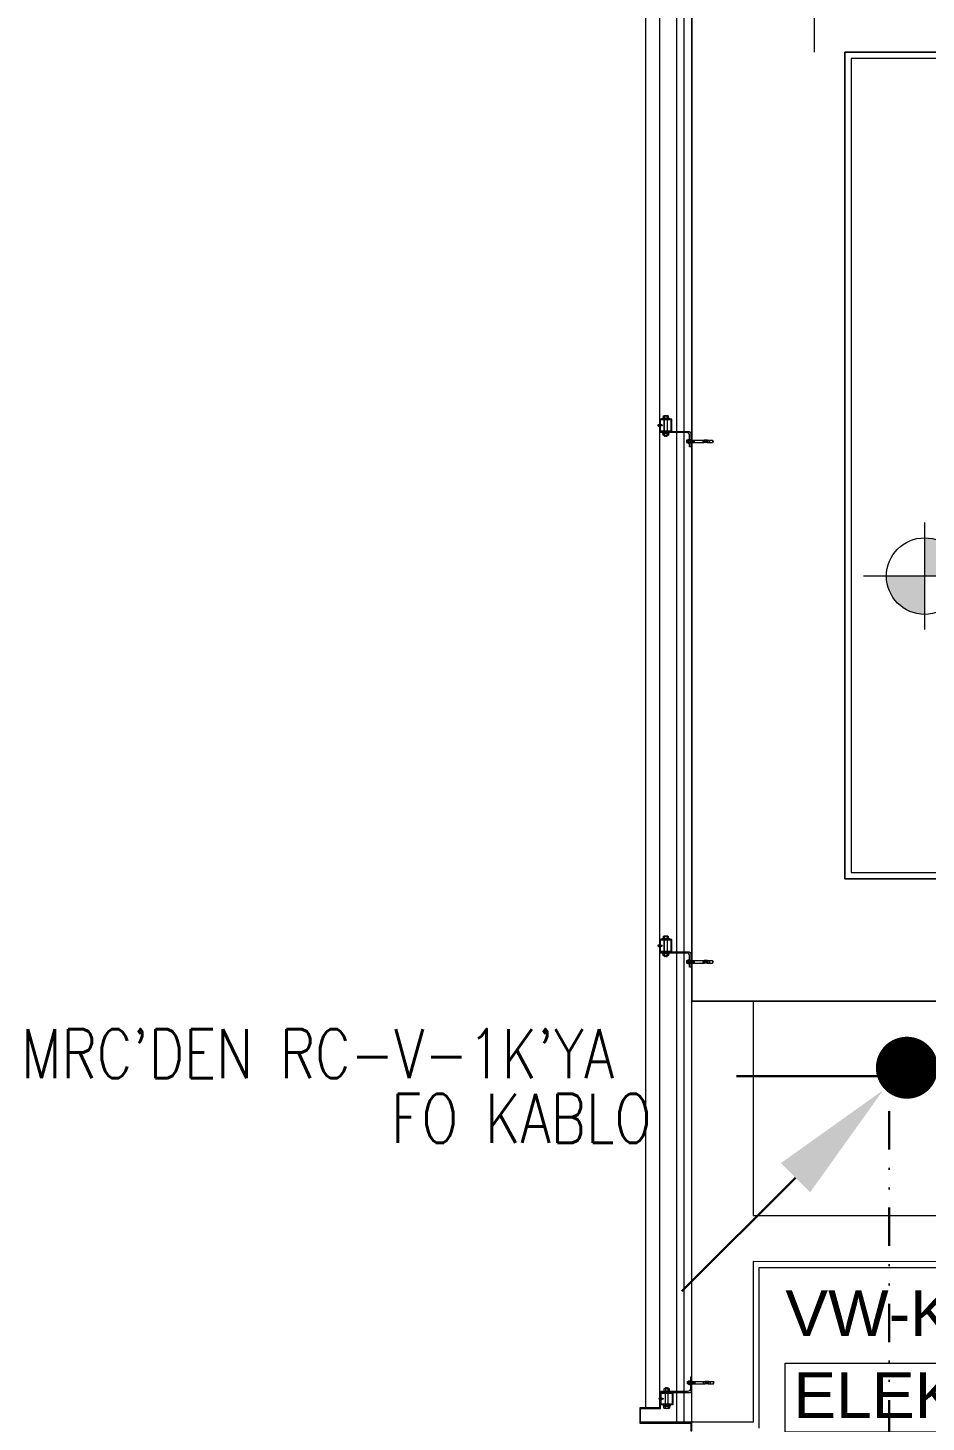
# Model space of a CAD drawing. Extents: x -1073 to 35213, y -1180 to 6950.
# Drawn here: x 16584.1 to 16877.3, y 3405 to 3860.5 of the extents above; entities that cross this region are included whole.
import ezdxf
from ezdxf.enums import TextEntityAlignment as Align

# ---------------------------------------------------------------- set-up
doc = ezdxf.new("R2010")
doc.units = 0
doc.header["$LTSCALE"] = 25
doc.linetypes.add('DIVIDE2', pattern=[0.625, 0.25, -0.125, 0, -0.125, 0, -0.125])
doc.layers.get('0').update_dxf_attribs({"color": 9, "lineweight": 9})
for name, color, linetype, lineweight in [('00', 9, 'Continuous', 9), ('01', 9, 'Continuous', 9), ('06D', 9, 'Continuous', 9), ('10', 9, 'Continuous', 9), ('10A', 9, 'Continuous', 9), ('14', 9, 'Continuous', 9), ('21', 9, 'Continuous', 9), ('21_MAHAL', 9, 'Continuous', 9), ('24', 9, 'Continuous', 9), ('33', 9, 'BATTING', 9), ('E-AŞAĞIDAN GELİP YUKARIYA GİDEN HAT', 7, 'Continuous', 30), ('E-KABLO', 7, 'Continuous', 30), ('E-YAZI', 7, 'Continuous', 30)]:
    doc.layers.add(name, color=color, linetype=linetype, lineweight=lineweight)
doc.styles.add('Arial', font='arial.ttf', dxfattribs={"height": 2.5})
doc.styles.add('E-YAZI', font='txttw.shx')
doc.styles.add('MuuM_TEXT-STANDART', font='ARIALN.TTF')
doc.linetypes.add('BATTING', pattern='A,0.0001,-0.1,[134,ltypeshp.shx,S=0.1,R=0,X=-0.1,Y=0],-0.2,[134,ltypeshp.shx,S=0.1,R=180,X=0.1,Y=0],-0.1', length=0.4001)

# ---------------------------------------------------------------- blocks, each defined once
blk = doc.blocks.new('0_elevationtarget-p')
h = blk.add_hatch(color=256)
h.paths.add_polyline_path([(2.5, 0, 0.414214), (0, 2.5), (0, 0)])
h.paths.add_polyline_path([(0, 0), (-2.5, 0, 0.414214), (0, -2.5)])
blk.add_line((0, -3.5), (0, 3.5))
blk.add_lwpolyline([(16.605, 0), (-4, 0)])
blk.add_circle((0, 0), 2.5)
at = {"style": 'Arial'}
blk.add_attdef('BITMISKOT', text='', height=2, dxfattribs=at).set_placement((4.5, 0), align=Align.BOTTOM_LEFT)
blk.add_attdef('KABAKOT', text='', height=2, dxfattribs=at).set_placement((4.5, -0.592), align=Align.TOP_LEFT)
blk = doc.blocks.new('cxvxv')
for p, q in [((-21988.4, 8560.98, 0), (-21988.4, 8560.32, 0)), ((-21988.4, 8560.32, 0), (-21986.64, 8560.32, 0)), ((-21986.86, 8561.07, 0), (-21988.18, 8561.07, 0)), ((-21988.02, 8561.25, 0), (-21987.03, 8561.3, 0)), ((-21988.02, 8561.25, 0), (-21988, 8561.26, 0)), ((-21988, 8561.23, 0), (-21988.02, 8561.25, 0)), ((-21988.02, 8561.13, 0), (-21987.03, 8561.19, 0)), ((-21988.02, 8561.13, 0), (-21988, 8561.14, 0)), ((-21988, 8561.11, 0), (-21988.02, 8561.13, 0)), ((-21988.02, 8560.32, 0), (-21987.02, 8560.32, 0)), ((-21988.02, 8560.28, 0), (-21988.02, 8560.32, 0)), ((-21988.02, 8560.11, 0), (-21988.02, 8555.61, 0)), ((-21988, 8561.3, 0), (-21987.94, 8561.35, 0)), ((-21988, 8561.26, 0), (-21988, 8561.3, 0)), ((-21988, 8561.14, 0), (-21988, 8561.23, 0)), ((-21988, 8561.07, 0), (-21988, 8561.11, 0)), ((-21987.96, 8560.98, 0), (-21987.96, 8560.32, 0)), ((-21987.54, 8561.35, 0), (-21987.94, 8561.35, 0)), ((-21987.7, 8561.05, 0), (-21987.7, 8561.08, 0)), ((-21987.7, 8561.07, 0), (-21987.7, 8561.07, 0)), ((-21987.54, 8561.35, 0), (-21987.1, 8561.35, 0)), ((-21987.03, 8561.3, 0), (-21987.1, 8561.35, 0)), ((-21987.08, 8560.64, 0), (-21987.08, 8560.98, 0)), ((-21987.08, 8560.64, 0), (-21987.08, 8560.32, 0)), ((-21987.06, 8560.32, 0), (-21987.06, 8560.28, 0)), ((-21987.06, 8555.61, 0), (-21987.06, 8560.11, 0)), ((-21987.05, 8561.32, 0), (-21987.03, 8561.3, 0)), ((-21987.03, 8561.3, 0), (-21987.05, 8561.28, 0)), ((-21987.03, 8561.3, 0), (-21987.05, 8561.29, 0)), ((-21987.05, 8561.28, 0), (-21987.05, 8561.2, 0)), ((-21987.05, 8561.2, 0), (-21987.03, 8561.19, 0)), ((-21987.03, 8561.19, 0), (-21987.05, 8561.17, 0)), ((-21987.05, 8561.17, 0), (-21987.05, 8561.08, 0)), ((-21987.05, 8561.08, 0), (-21987.03, 8561.07, 0)), ((-21987.02, 8560.32, 0), (-21987.02, 8560.28, 0)), ((-21987.02, 8555.61, 0), (-21987.02, 8560.11, 0)), ((-21986.64, 8560.32, 0), (-21986.64, 8560.98, 0)), ((-21988.4, 8555.4, 0), (-21986.64, 8555.4, 0)), ((-21988.4, 8554.74, 0), (-21988.4, 8555.4, 0)), ((-21986.86, 8554.65, 0), (-21988.17, 8554.65, 0)), ((-21988.02, 8555.44, 0), (-21988.02, 8555.4, 0)), ((-21988.02, 8555.4, 0), (-21987.02, 8555.4, 0)), ((-21987.96, 8554.74, 0), (-21987.96, 8555.4, 0)), ((-21987.08, 8555.08, 0), (-21987.08, 8555.4, 0)), ((-21987.08, 8555.08, 0), (-21987.08, 8554.74, 0)), ((-21987.06, 8555.4, 0), (-21987.06, 8555.44, 0)), ((-21987.02, 8555.4, 0), (-21987.02, 8555.44, 0)), ((-21986.64, 8555.4, 0), (-21986.64, 8554.74, 0))]:
    blk.add_line(p, q)
at = {"elevation": 0}
for points in [[(-21986.3, 8560.11), (-21988.7, 8560.11), (-21988.7, 8560.28), (-21986.3, 8560.28)], [(-21986.3, 8555.61), (-21988.7, 8555.61), (-21988.7, 8555.44), (-21986.3, 8555.44)]]:
    blk.add_lwpolyline(points, close=True, dxfattribs=at)
for points in [[(-21987.98, 8560.28), (-21987.98, 8560.32)], [(-21987.98, 8560.11), (-21987.98, 8555.61)], [(-21987.98, 8555.44), (-21987.98, 8555.4)]]:
    blk.add_lwpolyline(points, dxfattribs=at)
for centre, radius, start, end in [((-21988.18, 8560.75, 0), 0.315, 45.8497, 134.1503), ((-21987.52, 8559.95, 0), 1.12, 66.8701, 113.1299), ((-21987.52, 8559.95, 0), 1.12, 66.8701, 113.1299), ((-21986.86, 8560.76, 0), 0.313, 45.449, 134.551), ((-21988.18, 8554.97, 0), 0.315, 225.8497, 314.1503), ((-21987.52, 8555.77, 0), 1.12, 246.8701, 293.1299), ((-21987.52, 8555.77, 0), 1.12, 246.8701, 293.1299), ((-21986.86, 8554.96, 0), 0.313, 225.449, 314.551)]:
    blk.add_arc(centre, radius, start, end)
blk = doc.blocks.new('VIDA')
for p, q in [((-18072, 6523.9), (-18071.9, 6524)), ((-18071.9, 6523.8), (-18072, 6523.9)), ((-18071.9, 6524), (-18070.1, 6524.7)), ((-18069.6, 6522.9), (-18071.9, 6523.8)), ((-18069.7, 6524.9), (-18070.6, 6523.2)), ((-18070.6, 6523.2), (-18070.1, 6524.7)), ((-18070.1, 6524.7), (-18069.9, 6525.1)), ((-18069.9, 6525.1), (-18070.1, 6524.1)), ((-18070.1, 6524.1), (-18070, 6524.3)), ((-18070, 6524.3), (-18069.8, 6525.1)), ((-18069.9, 6525.1), (-18069.8, 6525.1)), ((-18069.8, 6525.1), (-18069.7, 6524.9)), ((-18069.7, 6524.9), (-18069.3, 6525)), ((-18069.6, 6522.8), (-18069.1, 6525)), ((-18069.6, 6522.8), (-18069.6, 6522.9)), ((-18069.4, 6522.4), (-18069.6, 6522.8)), ((-18068.9, 6525.3), (-18069.4, 6522.4)), ((-18069.3, 6522.4), (-18069.4, 6522.4)), ((-18069.3, 6522.4), (-18068.9, 6525.3)), ((-18069.3, 6525), (-18069.1, 6525)), ((-18069.1, 6522.8), (-18069.3, 6522.4)), ((-18069.1, 6525), (-18068.9, 6525.3)), ((-18068.7, 6522.8), (-18069.1, 6522.8)), ((-18068.9, 6525.3), (-18068.9, 6525.3)), ((-18068.9, 6525.3), (-18068.7, 6525)), ((-18068.7, 6522.8), (-18068.2, 6525)), ((-18068.7, 6525), (-18068.2, 6525)), ((-18068.5, 6522.4), (-18068.7, 6522.8)), ((-18068, 6525.3), (-18068.5, 6522.4)), ((-18068.4, 6522.4), (-18068.5, 6522.4)), ((-18068.4, 6522.4), (-18067.9, 6525.3)), ((-18068.2, 6522.8), (-18068.4, 6522.4)), ((-18068.2, 6522.8), (-18068.4, 6522.4)), ((-18068.2, 6525), (-18068, 6525.3)), ((-18067.7, 6525), (-18068.2, 6522.8)), ((-18067.7, 6522.8), (-18068.2, 6522.8)), ((-18067.9, 6525.3), (-18068, 6525.3)), ((-18067.9, 6525.3), (-18067.7, 6525)), ((-18067.7, 6522.8), (-18067.2, 6525)), ((-18067.7, 6525), (-18067.2, 6525)), ((-18067.5, 6522.4), (-18067.7, 6522.8)), ((-18067, 6525.3), (-18067.5, 6522.4)), ((-18067.4, 6522.4), (-18067.5, 6522.4)), ((-18067.4, 6522.4), (-18066.9, 6525.3)), ((-18067.2, 6522.8), (-18067.4, 6522.4)), ((-18067.2, 6522.8), (-18067.4, 6522.4)), ((-18067.2, 6525), (-18067, 6525.3)), ((-18066.7, 6525), (-18067.2, 6522.8)), ((-18066.7, 6522.8), (-18067.2, 6522.8)), ((-18066.9, 6525.3), (-18067, 6525.3)), ((-18066.9, 6525.3), (-18066.7, 6525)), ((-18066.3, 6525), (-18066.7, 6525)), ((-18066.7, 6522.8), (-18066.3, 6525)), ((-18066.5, 6522.4), (-18066.7, 6522.8)), ((-18066.1, 6525.3), (-18066.5, 6522.4)), ((-18066.5, 6522.4), (-18066, 6525.3)), ((-18066.3, 6522.8), (-18066.5, 6522.4)), ((-18066.3, 6522.8), (-18066.5, 6522.4)), ((-18066.5, 6522.4), (-18066.5, 6522.4)), ((-18066.3, 6525), (-18066.1, 6525.3)), ((-18065.8, 6525), (-18066.3, 6522.8)), ((-18066.3, 6522.8), (-18065.8, 6522.8)), ((-18066, 6525.3), (-18066.1, 6525.3)), ((-18066, 6525.3), (-18065.8, 6525)), ((-18065.8, 6522.8), (-18065.3, 6525)), ((-18065.8, 6525), (-18065.3, 6525)), ((-18065.6, 6522.4), (-18065.8, 6522.8)), ((-18065.1, 6525.3), (-18065.6, 6522.4)), ((-18065.5, 6522.4), (-18065.6, 6522.4)), ((-18065.5, 6522.4), (-18065, 6525.3)), ((-18065.3, 6522.8), (-18065.5, 6522.4)), ((-18065.3, 6522.8), (-18065.5, 6522.4)), ((-18065.3, 6525), (-18065.1, 6525.3)), ((-18064.8, 6525), (-18065.3, 6522.8)), ((-18064.8, 6522.8), (-18065.3, 6522.8)), ((-18065.1, 6525.3), (-18065, 6525.3)), ((-18065, 6525.3), (-18064.8, 6525)), ((-18064.8, 6525), (-18064.3, 6525)), ((-18064.8, 6522.8), (-18064.3, 6525)), ((-18064.6, 6522.4), (-18064.8, 6522.8)), ((-18064.1, 6525.3), (-18064.6, 6522.4)), ((-18064.5, 6522.4), (-18064.6, 6522.4)), ((-18064.5, 6522.4), (-18064, 6525.3)), ((-18064.3, 6522.8), (-18064.5, 6522.4)), ((-18064.3, 6522.8), (-18064.5, 6522.4)), ((-18064.3, 6525), (-18064.1, 6525.3)), ((-18063.8, 6525), (-18064.3, 6522.8)), ((-18063.8, 6522.8), (-18064.3, 6522.8)), ((-18064, 6525.3), (-18064.1, 6525.3)), ((-18064, 6525.3), (-18063.8, 6525)), ((-18063.8, 6522.8), (-18062, 6525)), ((-18062, 6525), (-18063.8, 6525)), ((-18063.6, 6522.4), (-18063.8, 6522.8)), ((-18063.6, 6522.4), (-18061.7, 6525.3)), ((-18061.8, 6525.3), (-18063.6, 6522.4)), ((-18062, 6522.8), (-18063.6, 6522.4)), ((-18062, 6522.8), (-18063.6, 6522.4)), ((-18063.6, 6522.4), (-18063.6, 6522.4)), ((-18061.5, 6525), (-18063.4, 6522.8)), ((-18063.4, 6522.8), (-18061.5, 6522.8)), ((-18061.7, 6525.3), (-18063.2, 6525.3)), ((-18062.7, 6522.4), (-18061.5, 6522.8)), ((-18062.6, 6522.4), (-18062.1, 6525.3)), ((-18062.4, 6522.8), (-18062.6, 6522.4)), ((-18062.4, 6522.8), (-18062.6, 6522.4)), ((-18062.6, 6522.4), (-18061.3, 6522.4)), ((-18062.4, 6525), (-18062.2, 6525.3)), ((-18061.5, 6525), (-18062.4, 6525)), ((-18061.5, 6522.8), (-18062.4, 6525)), ((-18061.9, 6525), (-18062.4, 6522.8)), ((-18061.9, 6522.8), (-18062.4, 6522.8)), ((-18062.2, 6525.3), (-18062.1, 6525.3)), ((-18062.2, 6525.3), (-18061.3, 6522.4)), ((-18062.1, 6525.3), (-18061.9, 6525)), ((-18062, 6525), (-18061.8, 6525.3)), ((-18061.9, 6525), (-18061.4, 6525)), ((-18061.9, 6522.8), (-18061.4, 6525)), ((-18061.7, 6522.4), (-18061.9, 6522.8)), ((-18061.2, 6525.3), (-18061.7, 6522.4)), ((-18061.7, 6525.3), (-18061.5, 6525)), ((-18061.6, 6522.4), (-18061.7, 6522.4)), ((-18061.6, 6522.4), (-18061.2, 6525.3)), ((-18061.4, 6522.8), (-18061.6, 6522.4)), ((-18061.4, 6522.8), (-18061.6, 6522.4)), ((-18061.4, 6525), (-18061.2, 6525.3)), ((-18061, 6525), (-18061.4, 6522.8)), ((-18060.9, 6522.8), (-18061.4, 6522.8)), ((-18061.2, 6525.3), (-18061, 6525)), ((-18061.2, 6525.3), (-18061.2, 6525.3)), ((-18061, 6525), (-18060.5, 6525)), ((-18060.9, 6522.8), (-18060.5, 6525)), ((-18060.7, 6522.4), (-18060.9, 6522.8)), ((-18060.7, 6522.4), (-18060.2, 6525.3)), ((-18060.3, 6525.3), (-18060.7, 6522.4)), ((-18060.5, 6522.8), (-18060.7, 6522.4)), ((-18060.5, 6522.8), (-18060.7, 6522.4)), ((-18060.7, 6522.4), (-18060.7, 6522.4)), ((-18060.5, 6525), (-18060.3, 6525.3)), ((-18060, 6525), (-18060.5, 6522.8)), ((-18060.5, 6522.8), (-18060, 6522.8)), ((-18060.3, 6525.3), (-18060.2, 6525.3)), ((-18060.2, 6525.3), (-18060, 6525)), ((-18060, 6525), (-18059.5, 6525)), ((-18060, 6522.8), (-18059.5, 6525)), ((-18059.8, 6522.4), (-18060, 6522.8)), ((-18059.3, 6525.3), (-18059.8, 6522.4)), ((-18059.7, 6522.4), (-18059.8, 6522.4)), ((-18059.7, 6522.4), (-18059.2, 6525.3)), ((-18059.5, 6522.8), (-18059.7, 6522.4)), ((-18059.5, 6522.8), (-18059.7, 6522.4)), ((-18059.5, 6525), (-18059.3, 6525.3)), ((-18059.2, 6524), (-18059.5, 6522.8)), ((-18059.5, 6522.8), (-18059.2, 6522.8)), ((-18059.3, 6525.3), (-18059.2, 6525.3)), ((-18058.1, 6526.6), (-18059.2, 6526.6)), ((-18059.2, 6521.2), (-18059.2, 6526.6)), ((-18058.1, 6521.2), (-18059.2, 6521.2))]:
    blk.add_line(p, q)
for points in [[(-18068.7, 6525), (-18069.1, 6522.8)], [(-18057.2, 6524.3), (-18057.5, 6524), (-18057.5, 6523.8), (-18057.2, 6523.5)]]:
    blk.add_lwpolyline(points)
for centre, start, end in [((-18062.4, 6523.6), 7.5095, 35.2427), ((-18062.4, 6524.2), 324.7573, 352.4905)]:
    blk.add_arc(centre, 5.21, start, end)
blk = doc.blocks.new('çelik dübel')
at = {"ltscale": 7}
for p, q in [((-87.2, -2), (-85, 2)), ((-85, -6), (-85, 2)), ((-68, 2), (-85, 2)), ((-75, -6), (-75, 2)), ((-70, -6), (-70, 2)), ((-68, 3), (-58, 2)), ((-68, -7), (-68, 3)), ((-58, -6), (-58, 2)), ((-8.5, 2), (-58, 2)), ((-53, 1.5), (-58, 1.5)), ((-53, -6), (-53, 2)), ((-25, -6), (-25, 2)), ((-25, -6), (-23.9, 2)), ((-23, -6), (-21.9, 2)), ((-21, -6), (-19.9, 2)), ((-19, -6), (-17.9, 2)), ((-17, -6), (-15.9, 2)), ((-85, -6), (-87.2, -2)), ((-68, -6), (-85, -6)), ((-68, -7), (-58, -6)), ((-53, -5.5), (-58, -5.5)), ((-8.5, -6), (-58, -6))]:
    blk.add_line(p, q, dxfattribs=at)
for p, q in [((-15, -6), (-13.9, 2)), ((-13, -6), (-11.9, 2)), ((-11, -6), (-10, 1.1)), ((-10, -9), (-10, 5)), ((-9, 5), (-10, 5)), ((-10, 3), (-10, 5)), ((-9, -9), (-9, 5)), ((-8.5, 2), (-8.5, 3)), ((-8.5, -4), (-8.5, 0)), ((-5, 4), (-7.5, 4)), ((-5, 1), (-7.5, 1)), ((-4, 2), (-4, 3)), ((-1, 2), (-4, 2)), ((-4, -4), (-4, 0)), ((-3, -6), (-1.9, 2)), ((-1, -6), (0, 1.1)), ((0, -5), (0, 1)), ((-10, -7), (-10, -9.1)), ((-9, -9), (-10, -9)), ((-8.5, -6), (-8.5, -7)), ((-5, -5), (-7.5, -5)), ((-5, -8), (-7.5, -8)), ((-4, -6), (-4, -7)), ((-1, -6), (-4, -6))]:
    blk.add_line(p, q)
for points in [[(-68, 0.6), (-67.4, 0.4), (-67, 0.1), (-66.6, -0.3), (-66.2, -0.8), (-65.9, -1.3), (-65.7, -1.9), (-65.4, -2.3), (-65.2, -2.8), (-65, -3.1), (-64.8, -3.3), (-64.6, -3.5), (-64.4, -3.6), (-64.2, -3.5), (-63.9, -3.5), (-63.7, -3.3), (-63.5, -3.1), (-63.2, -2.9), (-62.9, -2.6), (-62.7, -2.3), (-62.4, -2), (-62.1, -1.7), (-61.9, -1.4), (-61.6, -1.1), (-61.4, -0.9), (-61.2, -0.7), (-61, -0.6), (-60.8, -0.5), (-60.6, -0.5), (-60.4, -0.5), (-60.3, -0.7), (-60.1, -0.9), (-59.9, -1.1), (-59.8, -1.5), (-59.6, -1.9), (-59.4, -2.3), (-59.2, -2.7), (-58.9, -3), (-58.7, -3.3), (-58.4, -3.5), (-58, -3.5)], [(-68, -0.5), (-68, -0.5), (-67.9, -0.5), (-67.9, -0.5), (-67.8, -0.5), (-67.8, -0.6), (-67.7, -0.6), (-67.7, -0.6), (-67.6, -0.7), (-67.6, -0.7), (-67.6, -0.8), (-67.5, -0.8), (-67.5, -0.8), (-67.5, -0.9), (-67.4, -0.9), (-67.4, -0.9), (-67.3, -1), (-67.3, -1), (-67.3, -1.1), (-67.2, -1.1), (-67.2, -1.2), (-67.2, -1.2), (-67.1, -1.3), (-67.1, -1.3), (-67.1, -1.4), (-67, -1.4), (-67, -1.5), (-67, -1.5), (-66.9, -1.6), (-66.9, -1.6), (-66.9, -1.7), (-66.9, -1.7), (-66.8, -1.8), (-66.8, -1.9), (-66.8, -1.9), (-66.7, -2), (-66.7, -2), (-66.7, -2.1), (-66.6, -2.2), (-66.6, -2.2), (-66.6, -2.3), (-66.6, -2.3), (-66.5, -2.4), (-66.5, -2.5), (-66.5, -2.5), (-66.4, -2.6), (-66.4, -2.7), (-66.4, -2.7), (-66.3, -2.8), (-66.3, -2.8), (-66.3, -2.9), (-66.3, -3), (-66.2, -3), (-66.2, -3.1), (-66.2, -3.1), (-66.1, -3.2), (-66.1, -3.2), (-66.1, -3.3), (-66, -3.4), (-66, -3.4), (-66, -3.5), (-65.9, -3.5), (-65.9, -3.6), (-65.9, -3.6), (-65.8, -3.7), (-65.8, -3.7), (-65.7, -3.8), (-65.7, -3.8), (-65.7, -3.9), (-65.6, -3.9), (-65.6, -4), (-65.5, -4), (-65.5, -4.1), (-65.4, -4.1), (-65.4, -4.1), (-65.3, -4.2), (-65.3, -4.2), (-65.2, -4.3), (-65.2, -4.3), (-65.1, -4.3), (-65, -4.4), (-65, -4.4), (-64.9, -4.4), (-64.9, -4.4), (-64.8, -4.5), (-64.7, -4.5), (-64.7, -4.5), (-64.6, -4.5), (-64.5, -4.5), (-64.5, -4.5), (-64.4, -4.5), (-64.3, -4.5), (-64.3, -4.5), (-64.2, -4.5), (-64.1, -4.5), (-64.1, -4.5), (-64, -4.5), (-64, -4.5), (-63.9, -4.5), (-63.8, -4.5), (-63.8, -4.5), (-63.7, -4.4), (-63.7, -4.4), (-63.6, -4.4), (-63.6, -4.4), (-63.5, -4.4), (-63.4, -4.3), (-63.4, -4.3), (-63.3, -4.3), (-63.3, -4.3), (-63.3, -4.2), (-63.2, -4.2), (-63.2, -4.2), (-63.1, -4.1), (-63.1, -4.1), (-63, -4.1), (-63, -4), (-62.9, -4), (-62.9, -4), (-62.9, -3.9), (-62.8, -3.9), (-62.8, -3.9), (-62.7, -3.8), (-62.7, -3.8), (-62.7, -3.8), (-62.6, -3.7), (-62.6, -3.7), (-62.5, -3.6), (-62.5, -3.6), (-62.5, -3.6), (-62.4, -3.5), (-62.4, -3.5), (-62.4, -3.5), (-62.3, -3.4), (-62.3, -3.4), (-62.2, -3.3), (-62.2, -3.3), (-62.2, -3.3), (-62.1, -3.2), (-62.1, -3.2), (-62.1, -3.1), (-62, -3.1), (-62, -3.1), (-62, -3), (-61.9, -3), (-61.9, -2.9), (-61.9, -2.9), (-61.8, -2.9), (-61.8, -2.8), (-61.7, -2.8), (-61.7, -2.7), (-61.7, -2.7), (-61.6, -2.6), (-61.6, -2.6), (-61.6, -2.6), (-61.5, -2.5), (-61.5, -2.5), (-61.5, -2.5), (-61.4, -2.4), (-61.4, -2.4), (-61.4, -2.3), (-61.3, -2.3), (-61.3, -2.3), (-61.3, -2.2), (-61.3, -2.2), (-61.2, -2.2), (-61.2, -2.1), (-61.2, -2.1), (-61.1, -2), (-61.1, -2), (-61.1, -2), (-61, -1.9), (-61, -1.9), (-61, -1.9), (-61, -1.9), (-60.9, -1.8), (-60.9, -1.8), (-60.9, -1.8), (-60.9, -1.8), (-60.9, -1.8), (-60.9, -1.7), (-60.8, -1.7), (-60.8, -1.7), (-60.8, -1.7), (-60.8, -1.7), (-60.8, -1.7), (-60.8, -1.8), (-60.7, -1.8), (-60.7, -1.8), (-60.7, -1.8), (-60.7, -1.9), (-60.7, -1.9), (-60.7, -1.9), (-60.6, -2), (-60.6, -2), (-60.6, -2.1), (-60.6, -2.1), (-60.6, -2.1), (-60.5, -2.2), (-60.5, -2.2), (-60.5, -2.3), (-60.5, -2.3), (-60.4, -2.4), (-60.4, -2.5), (-60.4, -2.5), (-60.4, -2.6), (-60.3, -2.6), (-60.3, -2.7), (-60.3, -2.7), (-60.3, -2.8), (-60.2, -2.8), (-60.2, -2.9), (-60.2, -3), (-60.1, -3), (-60.1, -3.1), (-60.1, -3.1), (-60, -3.2), (-60, -3.2), (-59.9, -3.3), (-59.9, -3.4), (-59.9, -3.4), (-59.8, -3.5), (-59.8, -3.5), (-59.7, -3.6), (-59.7, -3.6), (-59.6, -3.7), (-59.6, -3.8), (-59.5, -3.8), (-59.5, -3.9), (-59.4, -3.9), (-59.3, -4), (-59.3, -4), (-59.2, -4.1), (-59.1, -4.2), (-59, -4.2), (-58.9, -4.3), (-58.8, -4.3), (-58.6, -4.4), (-58.4, -4.4), (-58.2, -4.5), (-58, -4.5)]]:
    blk.add_lwpolyline(points)
for centre, start, end in [((-7.5, 3), 90, 180), ((-7.5, 2), 180, 270), ((-7.5, 0), 90, 180), ((-5, 3), 0, 90), ((-5, 2), 270, 0), ((-5, 0), 0, 90), ((-1, 1), 0, 90), ((-7.5, -4), 180, 270), ((-7.5, -6), 90, 180), ((-7.5, -7), 180, 270), ((-5, -4), 270, 0), ((-5, -6), 0, 90), ((-5, -7), 270, 0), ((-1, -5), 270, 0)]:
    blk.add_arc(centre, 1, start, end)
blk = doc.blocks.new('kjdol')
at = {"ltscale": 10, "elevation": -278.89}
blk.add_lwpolyline([(77394.12, 60089.89), (77403.28, 60089.89, 0.460237), (77404.18, 60090.79), (77404.18, 60094.89), (77403.78, 60094.89), (77403.78, 60091.29, -0.414214), (77402.78, 60090.29), (77394.12, 60090.29)], format="xyb", close=True, dxfattribs=at)
at = {"elevation": -249.79}
for points in [[(77397.97, 60089.9), (77397.97, 60085.9), (77393.97, 60085.9), (77393.97, 60089.9)], [(77397.77, 60089.7), (77397.77, 60086.1), (77394.17, 60086.1), (77394.17, 60089.7)]]:
    blk.add_lwpolyline(points, close=True, dxfattribs=at)
blk.add_blockref('cxvxv', (99383.5, 51530.11, -249.79))
at = {"extrusion": (0, 0, -1), "xscale": 0.1000000000058208, "yscale": 0.1000000000058208, "zscale": -0.0999999999999091}
blk.add_blockref('çelik dübel', (-77402.74, 60093.36, 459.25), dxfattribs=at)
at = {"xscale": 0.1000000000058208, "yscale": 0.1000000000058208, "zscale": 0.1000000000058208, "rotation": 180}
blk.add_blockref('VIDA', (75587.75, 60740.29, -249.79), dxfattribs=at)
blk = doc.blocks.new('p-aks_vw')
at = {"layer": '24', "ltscale": 2}
blk.add_lwpolyline([(2440, 3837.5), (2440, 3540)], dxfattribs=at)
blk = doc.blocks.new('0_roomno2')
blk.add_lwpolyline([(19.375, -10.5), (0, -10.5), (0, 0), (19.375, 0)], close=True)
for points in [[(0, -3), (19.375, -3)], [(8.125, -3), (8.125, -10.5)], [(11.875, -3), (11.875, -10.5)], [(15.625, -3), (15.625, -10.5)], [(0, -6.75), (8.125, -6.75)]]:
    blk.add_lwpolyline(points)
at = {"style": 'MuuM_TEXT-STANDART', "width": 0.6}
blk.add_text('H:', height=1.5, dxfattribs=at).set_placement((0.35, -8.608), align=Align.MIDDLE_LEFT)
at = {"style": 'Arial'}
blk.add_attdef('ODANO', (0, 1.17), '', height=2, dxfattribs=at)
blk.add_attdef('MEKANADI', text='', height=2, dxfattribs=at).set_placement((0.35, -3), align=Align.BOTTOM_LEFT)
at = {"style": 'MuuM_TEXT-STANDART', "width": 0.6}
for tag, p in [('M2', (0.35, -4.875)), ('TEMIZTAVANYUKSEKLIGI', (1.8, -8.608))]:
    blk.add_attdef(tag, text='', height=1.5, dxfattribs=at).set_placement(p, align=Align.MIDDLE_LEFT)
for tag, p in [('YER01', (10, -4.5)), ('TAVAN01', (13.75, -4.5)), ('DUVAR01', (17.5, -4.5)), ('YER02', (10, -6.75)), ('TAVAN02', (13.75, -6.75)), ('DUVAR02', (17.5, -6.75)), ('YER03', (10, -9)), ('TAVAN03', (13.75, -9)), ('DUVAR03', (17.5, -9))]:
    blk.add_attdef(tag, text='', height=1.5, dxfattribs=at).set_placement(p, align=Align.MIDDLE_CENTER)

msp = doc.modelspace()

# ---------------------------------------------------------------- linework, layer by layer
at = {"layer": '00'}
for points in [[(16800.84, 3405), (16800.84, 3542.5), (16820.84, 3542.5), (16820.84, 3472.5), (17030.84, 3472.5)], [(17450.84, 3457.4), (17450.84, 3457.4), (16820.84, 3457.5), (16820.84, 3405)], [(16820.84, 3405), (16800.84, 3405)]]:
    msp.add_lwpolyline(points, dxfattribs=at)
at = {"layer": '01'}
for points in [[(16800.84, 3542.5), (16800.84, 3892.5), (17400.84, 3892.5), (17400.84, 3852.5), (16850.84, 3852.5), (16850.84, 3582.5), (17400.84, 3582.5), (17400.84, 3542.5)], [(17400.84, 3892.5), (16800.84, 3892.5), (16800.84, 3542.5), (17400.84, 3542.5), (17400.84, 3582.5), (16850.84, 3582.5), (16850.84, 3852.5), (17400.84, 3852.5)]]:
    msp.add_lwpolyline(points, close=True, dxfattribs=at)
at = {"layer": '06D'}
msp.add_lwpolyline([(18173.34, 3897.5), (16795.84, 3897.5), (16795.84, 3405)], dxfattribs=at)
at = {"layer": '10A'}
for points in [[(16785.84, 3409.7), (16785.84, 3898.25), (16790.34, 3898.25), (16790.34, 3409.7)], [(16790.64, 3413.4), (16790.34, 3413.4), (16790.34, 3409.7), (16783.84, 3409.7), (16783.84, 3404.7), (16800.54, 3404.7), (16800.54, 3402.16), (16800.84, 3402.16), (16800.84, 3405), (16784.14, 3405), (16784.14, 3409.4), (16790.64, 3409.4), (16790.64, 3413.4)]]:
    msp.add_lwpolyline(points, dxfattribs=at)
at = {"layer": '14'}
for points in [[(17598.84, 3870.5), (17452.84, 3870.5), (17452.84, 3845.5), (17433.84, 3845.5), (17433.84, 3870.5), (17402.84, 3870.5), (17402.84, 3850.5), (16852.84, 3850.5), (16852.84, 3584.5), (17402.84, 3584.5), (17402.84, 3559.5), (17433.84, 3559.5), (17433.84, 3739.5), (17452.84, 3739.5), (17452.84, 3674.5), (17484.84, 3674.5)], [(16822.84, 3403), (16822.84, 3455.5), (17035.84, 3455.46)]]:
    msp.add_lwpolyline(points, dxfattribs=at)
at = {"layer": '33', "ltscale": 0.2}
msp.add_lwpolyline([(16798.3, 3405), (16798.34, 3895), (18173.34, 3895)], dxfattribs=at)
at = {"layer": 'E-AŞAĞIDAN GELİP YUKARIYA GİDEN HAT', "color": 3, "linetype": 'Continuous'}
msp.add_line((16834.69, 3484.83), (16797.6, 3447.77), dxfattribs=at)
at = {"layer": 'E-AŞAĞIDAN GELİP YUKARIYA GİDEN HAT', "color": 4, "linetype": 'Continuous', "const_width": 10.12}
msp.add_lwpolyline([(16866, 3520.77, 1), (16876.13, 3520.77, 1)], format="xyb", close=True, dxfattribs=at)
at = {"layer": 'E-AŞAĞIDAN GELİP YUKARIYA GİDEN HAT', "color": 3, "linetype": 'Continuous'}
msp.add_solid([(16829.91, 3489.6), (16839.46, 3480.06), (16863.33, 3513.46)], dxfattribs=at)
at = {"layer": 'E-KABLO', "color": 6, "linetype": 'DIVIDE2', "ltscale": 2}
msp.add_line((16865.27, 3336.81), (16865.27, 3518.43), dxfattribs=at)
at = {"layer": 'E-YAZI', "color": 3}
msp.add_line((16815.48, 3518.02), (16870.87, 3518.02), dxfattribs=at)

# ---------------------------------------------------------------- block references
at = {"layer": '10', "xscale": -1, "rotation": 180}
for p in [(-60603.64, 63818.53, 278.89), (-60603.64, 63648.53, 278.89)]:
    msp.add_blockref('kjdol', p, dxfattribs=at)
at = {"layer": '10'}
msp.add_blockref('kjdol', (-60603.34, -56675.26, 278.89), dxfattribs=at)
at = {"layer": '21', "xscale": 5, "yscale": 5, "zscale": 10}
msp.add_blockref('0_elevationtarget-p', (16876.88, 3681.38), dxfattribs=at).add_auto_attribs({'BITMISKOT': ' +12.28', 'KABAKOT': ' +12.21'})
at = {"layer": '21_MAHAL'}
ref = msp.add_blockref('0_roomno2', (16831.36, 3424.31), dxfattribs=dict(at, xscale=7.5, yscale=7.5, zscale=7.5))
ref.add_attrib('ODANO', 'VW-K1-08', (16831.36, 3433.08), dxfattribs={"layer": '0', "height": 15, "style": 'Arial'})
ref.add_attrib('MEKANADI', 'ELEKTRİK OD.', dxfattribs={"layer": '0', "height": 15, "style": 'Arial'}).set_placement((16833.98, 3401.81), align=Align.BOTTOM_LEFT)
ref.add_attrib('M2', '#### m2', dxfattribs={"layer": '0', "height": 11.25, "style": 'MuuM_TEXT-STANDART', "width": 0.6}).set_placement((16833.98, 3387.75), align=Align.MIDDLE_LEFT)
ref.add_attrib('TEMIZTAVANYUKSEKLIGI', '3.30 m', dxfattribs={"layer": '0', "height": 11.25, "style": 'MuuM_TEXT-STANDART', "width": 0.6}).set_placement((16844.86, 3359.75), align=Align.MIDDLE_LEFT)
ref.add_attrib('YER01', 'Y14', dxfattribs={"layer": '0', "height": 11.25, "style": 'MuuM_TEXT-STANDART', "width": 0.6}).set_placement((16906.36, 3390.56), align=Align.MIDDLE_CENTER)
ref.add_attrib('TAVAN01', 'T09', dxfattribs={"layer": '0', "height": 11.25, "style": 'MuuM_TEXT-STANDART', "width": 0.6}).set_placement((16934.48, 3390.56), align=Align.MIDDLE_CENTER)
ref.add_attrib('DUVAR01', 'D07A', dxfattribs={"layer": '0', "height": 11.25, "style": 'MuuM_TEXT-STANDART', "width": 0.6}).set_placement((16962.61, 3390.56), align=Align.MIDDLE_CENTER)
at = {"layer": '24'}
msp.add_blockref('p-aks_vw', (14400.84, 312.5), dxfattribs=at)

# ---------------------------------------------------------------- texts
at = {"layer": 'E-YAZI', "color": 3, "style": 'E-YAZI', "width": 0.8}
for s, p in [("MRC'DEN RC-V-1K'YA", (16581.89, 3517.39)), ('FO KABLO', (16702.66, 3496.2))]:
    msp.add_text(s, height=16, dxfattribs=at).set_placement(p)

doc.saveas('drawing.dxf')
